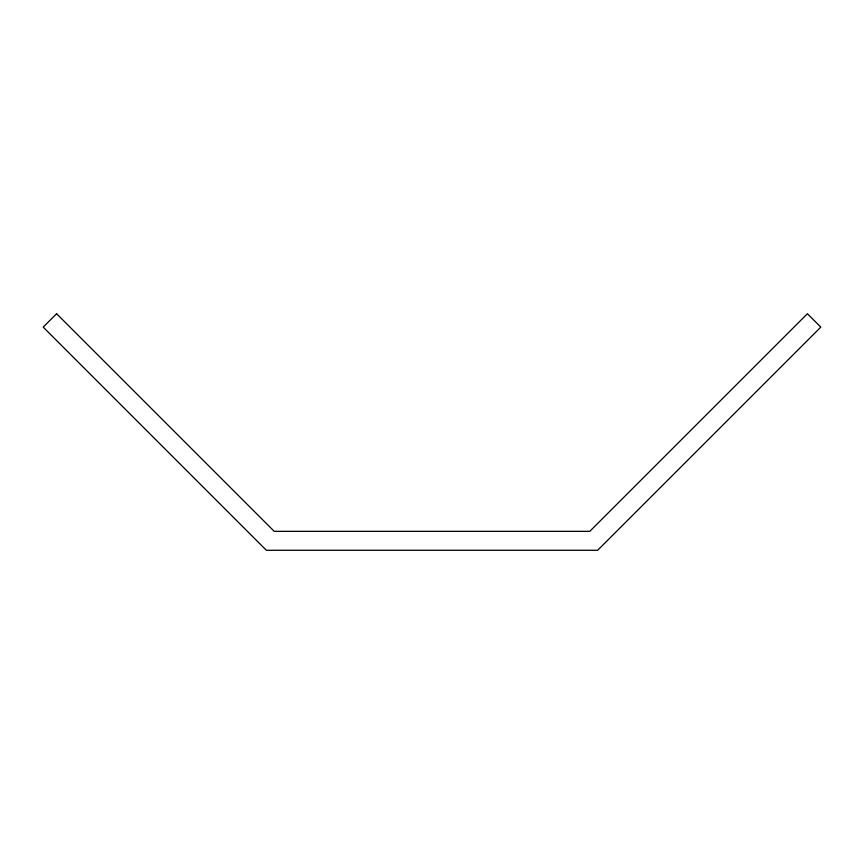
<?xml version="1.0" encoding="UTF-8"?>
<svg xmlns="http://www.w3.org/2000/svg" width="864" height="864" viewBox="0 0 864 864"><rect width="100%" height="100%" fill="white"/><g stroke="black" fill="none" stroke-linecap="round" stroke-linejoin="round"><path stroke-width="1.3" d="M56.592 313.729L43.2 327.11L266.36 550.271L597.64 550.271L820.8 327.11L807.408 313.729L589.799 531.338L274.201 531.338L56.592 313.729"/></g></svg>
